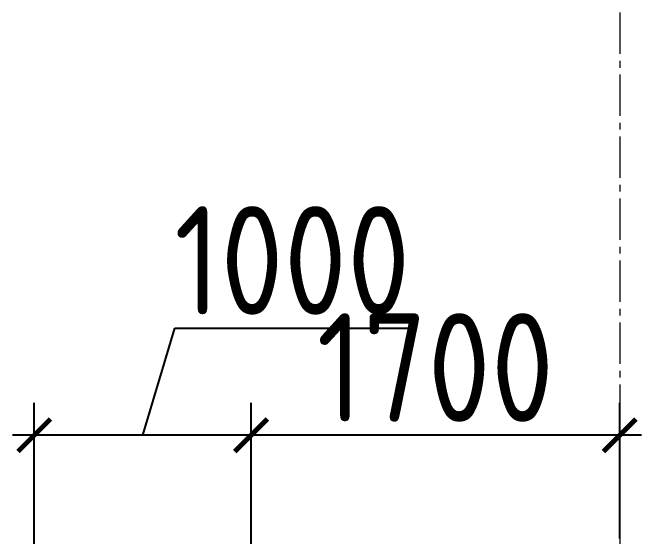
# Model space of a CAD drawing. Header units: millimetres. Extents: x 163705 to 1616509, y 81827 to 302547.
# Drawn here: x 673027 to 675927, y 159172 to 161587 of the extents above; entities that cross this region are included whole.
import ezdxf

# ---------------------------------------------------------------- set-up
doc = ezdxf.new("R2010")
doc.units = ezdxf.units.MM
doc.header["$LTSCALE"] = 10
doc.linetypes.add('CENTER2', pattern=[28.575, 19.05, -3.175, 3.175, -3.175])
doc.layers.add('1-中心线', color=1, linetype='CENTER2', lineweight=0)
doc.layers.add('1-标注', color=3, linetype='Continuous', lineweight=0)
doc.styles.add('HZ', font='gbenor.shx', dxfattribs={"bigfont": 'gbcbig.shx'})
doc.dimstyles.new('100$0', dxfattribs={"dimscale": 100, "dimtxt": 5, "dimasz": 1.5, "dimexe": 1.5, "dimexo": 0.5, "dimtad": 1, "dimdec": 0, "dimdsep": 46, "dimtxsty": 'HZ', "dimblk": 'ARCHTICK', "dimcen": 2.5, "dimdle": 1, "dimclrd": 256, "dimclre": 256, "dimadec": 0, "dimazin": 0, "dimtfac": 1, "dimtdec": 0, "dimtmove": 0, "dimatfit": 3, "dimfxl": 0, "dimarcsym": 0})

# ---------------------------------------------------------------- blocks, each defined once
blk = doc.blocks.new('_ArchTick')
at = {"const_width": 0.15}
blk.add_lwpolyline([(-0.5, -0.5), (0.5, 0.5)], dxfattribs=at)
blk = doc.blocks.new('*D590')
at = {"layer": '1-标注', "lineweight": -2, "transparency": 16777216}
for p, q in [((674127, 158909.6), (674127, 159788.3)), ((675827, 159162.6), (675827, 159788.3)), ((675927, 159638.3), (674027, 159638.3))]:
    blk.add_line(p, q, dxfattribs=at)
at = {"layer": 'Defpoints', "transparency": 16777216}
for p in [(674127, 159638.3), (675827, 159112.6), (674127, 158859.6)]:
    blk.add_point(p, dxfattribs=at)
at = {"layer": '1-标注', "lineweight": -2, "transparency": 16777216, "xscale": 150, "yscale": 150, "zscale": 150, "rotation": 180}
blk.add_blockref('_ArchTick', (674127, 159638.3), dxfattribs=at)
at = {"layer": '1-标注', "lineweight": -2, "transparency": 16777216, "xscale": 150, "yscale": 150, "zscale": 150}
blk.add_blockref('_ArchTick', (675827, 159638.3), dxfattribs=at)
at = {"layer": '1-标注', "transparency": 16777216, "insert": (674977, 159950.8), "char_height": 500, "attachment_point": 5, "style": 'HZ'}
blk.add_mtext('1700', dxfattribs=at)
blk = doc.blocks.new('*D591')
at = {"layer": '1-标注', "lineweight": -2, "transparency": 16777216}
for p, q in [((673627, 159638.3), (673775.2, 160132)), ((673775.2, 160132), (674858.8, 160132)), ((673127, 158909.6), (673127, 159788.3)), ((674127, 158909.6), (674127, 159788.3)), ((674227, 159638.3), (673027, 159638.3))]:
    blk.add_line(p, q, dxfattribs=at)
at = {"layer": 'Defpoints', "transparency": 16777216}
for p in [(673127, 159638.3), (673127, 158859.6), (674127, 158859.6)]:
    blk.add_point(p, dxfattribs=at)
at = {"layer": '1-标注', "lineweight": -2, "transparency": 16777216, "xscale": 150, "yscale": 150, "zscale": 150, "rotation": 180}
blk.add_blockref('_ArchTick', (673127, 159638.3), dxfattribs=at)
at = {"layer": '1-标注', "lineweight": -2, "transparency": 16777216, "xscale": 150, "yscale": 150, "zscale": 150}
blk.add_blockref('_ArchTick', (674127, 159638.3), dxfattribs=at)
at = {"layer": '1-标注', "transparency": 16777216, "insert": (674317, 160444.5), "char_height": 500, "attachment_point": 5, "style": 'HZ'}
blk.add_mtext('1000', dxfattribs=at)

msp = doc.modelspace()

# ---------------------------------------------------------------- linework, layer by layer
at = {"layer": '1-中心线'}
msp.add_line((675827.037, 161586.876), (675827.037, 141059.499), dxfattribs=at)

# ---------------------------------------------------------------- dimensions: what is measured, and where the dimension line sits
at = {"layer": '1-标注'}
dim = msp.add_linear_dim(base=(673127.037, 159638.285), p1=(674127.037, 158859.632), p2=(673127.037, 158859.632), dimstyle='100$0', override={"dimtmove": 1}, dxfattribs=at)
dim.commit()
dim.dimension.update_dxf_attribs({"geometry": '*D591', "text_midpoint": (673837.662, 160444.535)})
dim = msp.add_linear_dim(base=(674127.037, 159638.285), p1=(675827.037, 159112.632), p2=(674127.037, 158859.632), dimstyle='100$0', dxfattribs=at)
dim.commit()
dim.dimension.update_dxf_attribs({"geometry": '*D590', "text_midpoint": (674977.037, 159950.785)})

doc.saveas('drawing.dxf')
